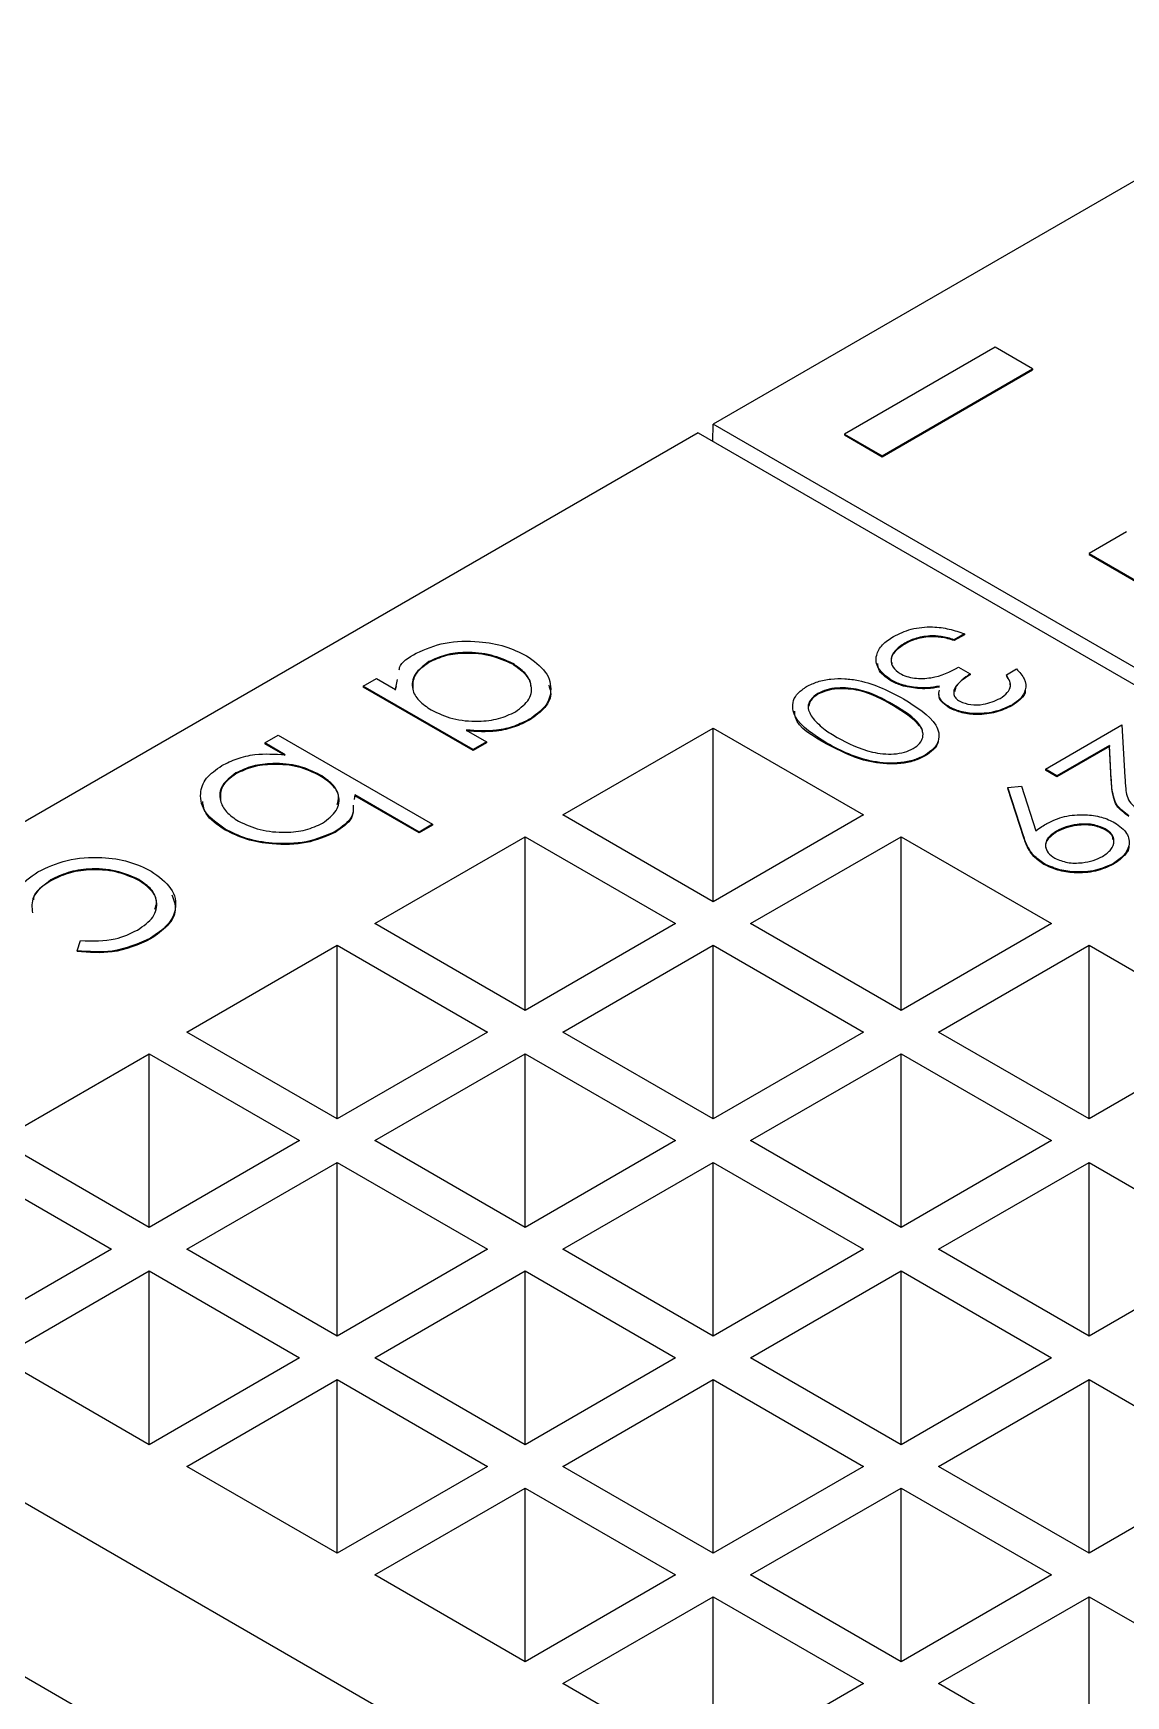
# Model space of a CAD drawing. Header units: millimetres. Extents: x 45 to 155, y 46 to 185.
# Drawn here: x 97.93 to 99.985, y 168.29 to 171.415 of the extents above; entities that cross this region are included whole.
import ezdxf

# ---------------------------------------------------------------- set-up
doc = ezdxf.new("R2010")
doc.units = ezdxf.units.MM

msp = doc.modelspace()

# ---------------------------------------------------------------- linework, layer by layer
at = {"color": 7, "linetype": 'Continuous', "lineweight": 25}
for p, q in [((100.4815, 171.4154), (99.2087, 170.6806)), ((99.739, 170.8251), (99.4562, 170.6619)), ((99.8098, 170.7843), (99.739, 170.8251)), ((99.5269, 170.621), (99.8098, 170.7843)), ((99.5269, 170.6194), (99.8098, 170.7827)), ((99.8098, 170.7843), (99.8098, 170.7827)), ((99.2085, 170.6481), (99.2087, 170.6806)), ((110.8477, 163.9616), (99.2087, 170.6806)), ((99.1804, 170.6643), (96.8045, 169.2927)), ((99.1804, 170.6643), (110.8194, 163.9453)), ((99.4562, 170.6619), (99.4562, 170.6602)), ((99.4562, 170.6619), (99.5269, 170.621)), ((99.4562, 170.6602), (99.5269, 170.6194)), ((99.5269, 170.621), (99.5269, 170.6194)), ((99.9865, 170.4782), (99.9158, 170.4373)), ((99.9158, 170.4373), (99.9158, 170.4357)), ((99.9158, 170.4373), (110.2396, 164.4776)), ((99.9158, 170.4357), (110.2396, 164.4759)), ((99.5695, 170.2688), (99.5695, 170.2672)), ((99.6164, 170.2827), (99.6164, 170.281)), ((99.6814, 170.2863), (99.6623, 170.2753)), ((99.6814, 170.2847), (99.6623, 170.2737)), ((99.6623, 170.2753), (99.6623, 170.2737)), ((99.6814, 170.2863), (99.6814, 170.2847)), ((98.674, 170.2341), (98.674, 170.2325)), ((98.8319, 170.2308), (98.8319, 170.2291)), ((99.6705, 170.2235), (99.6923, 170.2109)), ((99.6923, 170.2109), (99.6923, 170.2093)), ((99.7603, 170.2094), (99.7793, 170.2204)), ((99.7603, 170.2094), (99.7603, 170.2077)), ((98.5506, 170.188), (98.5759, 170.2027)), ((98.7572, 170.0687), (98.5506, 170.188)), ((98.5506, 170.188), (98.5506, 170.1864)), ((98.7572, 170.0671), (98.5506, 170.1864)), ((98.5759, 170.2027), (98.6117, 170.182)), ((98.6117, 170.182), (98.615, 170.2003)), ((98.6117, 170.1804), (98.6131, 170.1879)), ((99.4059, 170.1743), (99.4059, 170.1727)), ((99.5431, 170.1997), (99.5431, 170.1981)), ((99.5935, 170.1852), (99.5935, 170.1836)), ((99.5481, 170.1529), (99.5481, 170.1512)), ((99.6535, 170.1486), (99.6535, 170.1469)), ((99.7705, 170.1525), (99.7705, 170.1509)), ((98.8636, 170.1259), (98.8636, 170.1243)), ((99.8337, 170.032), (99.9778, 170.1152)), ((99.9778, 170.1152), (99.9833, 170.017)), ((98.3656, 170.0813), (98.391, 170.0959)), ((98.4039, 170.0592), (98.3656, 170.0813)), ((98.3656, 170.0813), (98.3656, 170.0796)), ((98.4039, 170.0576), (98.3656, 170.0796)), ((98.391, 170.0959), (98.6811, 169.9284)), ((98.7444, 170.1054), (98.7826, 170.0834)), ((98.7826, 170.0834), (98.7572, 170.0687)), ((98.7826, 170.0817), (98.7572, 170.0671)), ((98.7826, 170.0834), (98.7826, 170.0817)), ((98.9259, 169.9459), (99.2087, 170.1091)), ((99.2087, 170.1091), (99.4916, 169.9459)), ((99.2087, 169.7826), (99.2087, 170.1091)), ((99.4229, 170.0807), (99.4229, 170.079)), ((98.7572, 170.0687), (98.7572, 170.0671)), ((99.6077, 170.0585), (99.6077, 170.0569)), ((99.9542, 170.0764), (99.8554, 170.0194)), ((99.9542, 170.0748), (99.8554, 170.0178)), ((99.9577, 170.013), (99.9542, 170.0764)), ((99.9542, 170.0764), (99.9542, 170.0748)), ((99.9577, 170.0114), (99.9542, 170.0748)), ((98.3113, 170.0248), (98.3113, 170.0232)), ((98.4694, 170.0214), (98.4694, 170.0197)), ((99.8554, 170.0194), (99.8337, 170.032)), ((99.8337, 170.032), (99.8337, 170.0303)), ((99.8554, 170.0178), (99.8337, 170.0303)), ((99.8554, 170.0194), (99.8554, 170.0178)), ((99.763, 169.9974), (99.7888, 170.0001)), ((99.7932, 169.9046), (99.763, 169.9974)), ((99.763, 169.9974), (99.763, 169.9958)), ((99.7932, 169.9029), (99.763, 169.9958)), ((99.7888, 170.0001), (99.816, 169.9163)), ((99.9577, 170.013), (99.9577, 170.0114)), ((98.5348, 169.9836), (98.5335, 169.9751)), ((98.6557, 169.9138), (98.5348, 169.9836)), ((98.6557, 169.9122), (98.5348, 169.982)), ((98.6811, 169.9284), (98.6557, 169.9138)), ((98.6811, 169.9268), (98.6557, 169.9122)), ((98.6811, 169.9284), (98.6811, 169.9268)), ((99.2087, 169.7826), (98.9259, 169.9459)), ((99.4916, 169.9459), (99.2087, 169.7826)), ((98.2909, 169.9193), (98.2909, 169.9176)), ((98.498, 169.9148), (98.498, 169.9132)), ((98.5723, 169.7418), (98.8552, 169.905)), ((98.6557, 169.9138), (98.6557, 169.9122)), ((98.8552, 169.905), (99.138, 169.7418)), ((98.8552, 169.5785), (98.8552, 169.905)), ((99.2794, 169.7418), (99.5623, 169.905)), ((99.5623, 169.905), (99.8451, 169.7418)), ((99.5623, 169.5785), (99.5623, 169.905)), ((99.7932, 169.9046), (99.7932, 169.9029)), ((99.8549, 169.9155), (99.8549, 169.9139)), ((99.9465, 169.9197), (99.9465, 169.9181)), ((99.831, 169.8545), (99.831, 169.8529)), ((99.962, 169.8548), (99.962, 169.8532)), ((97.963, 169.8237), (97.963, 169.8221)), ((98.1287, 169.8245), (98.1287, 169.8229)), ((98.8552, 169.5785), (98.5723, 169.7418)), ((99.138, 169.7418), (98.8552, 169.5785)), ((99.5623, 169.5785), (99.2794, 169.7418)), ((99.8451, 169.7418), (99.5623, 169.5785)), ((98.0126, 169.6906), (98.0192, 169.7096)), ((98.1508, 169.7144), (98.1508, 169.7128)), ((98.0126, 169.6906), (98.0126, 169.6889)), ((98.2188, 169.5377), (98.5016, 169.7009)), ((98.5016, 169.7009), (98.7844, 169.5377)), ((98.5016, 169.3744), (98.5016, 169.7009)), ((98.9259, 169.5377), (99.2087, 169.7009)), ((99.2087, 169.7009), (99.4916, 169.5377)), ((99.2087, 169.3744), (99.2087, 169.7009)), ((99.633, 169.5377), (99.9158, 169.7009)), ((99.9158, 169.7009), (100.1987, 169.5377)), ((99.9158, 169.3744), (99.9158, 169.7009)), ((98.5016, 169.3744), (98.2188, 169.5377)), ((98.7844, 169.5377), (98.5016, 169.3744)), ((99.2087, 169.3744), (98.9259, 169.5377)), ((99.4916, 169.5377), (99.2087, 169.3744)), ((99.9158, 169.3744), (99.633, 169.5377)), ((100.1987, 169.5377), (99.9158, 169.3744)), ((97.8652, 169.3336), (98.1481, 169.4968)), ((98.1481, 169.4968), (98.4309, 169.3336)), ((98.1481, 169.1703), (98.1481, 169.4968)), ((98.5723, 169.3336), (98.8552, 169.4968)), ((98.8552, 169.4968), (99.138, 169.3336)), ((98.8552, 169.1703), (98.8552, 169.4968)), ((99.2794, 169.3336), (99.5623, 169.4968)), ((99.5623, 169.4968), (99.8451, 169.3336)), ((99.5623, 169.1703), (99.5623, 169.4968)), ((98.1481, 169.1703), (97.8652, 169.3336)), ((98.4309, 169.3336), (98.1481, 169.1703)), ((98.8552, 169.1703), (98.5723, 169.3336)), ((99.138, 169.3336), (98.8552, 169.1703)), ((99.5623, 169.1703), (99.2794, 169.3336)), ((99.8451, 169.3336), (99.5623, 169.1703)), ((108.4435, 162.5737), (96.8045, 169.2927)), ((97.7945, 169.2927), (98.0773, 169.1295)), ((98.2188, 169.1295), (98.5016, 169.2927)), ((98.5016, 169.2927), (98.7844, 169.1295)), ((98.5016, 168.9662), (98.5016, 169.2927)), ((98.9259, 169.1295), (99.2087, 169.2927)), ((99.2087, 169.2927), (99.4916, 169.1295)), ((99.2087, 168.9662), (99.2087, 169.2927)), ((99.633, 169.1295), (99.9158, 169.2927)), ((99.9158, 169.2927), (100.1987, 169.1295)), ((99.9158, 168.9662), (99.9158, 169.2927)), ((96.5217, 169.1295), (108.1607, 162.4104)), ((98.0773, 169.1295), (97.7945, 168.9662)), ((98.5016, 168.9662), (98.2188, 169.1295)), ((98.7844, 169.1295), (98.5016, 168.9662)), ((99.2087, 168.9662), (98.9259, 169.1295)), ((99.4916, 169.1295), (99.2087, 168.9662)), ((99.9158, 168.9662), (99.633, 169.1295)), ((100.1987, 169.1295), (99.9158, 168.9662)), ((97.8652, 168.9254), (98.1481, 169.0886)), ((98.1481, 169.0886), (98.4309, 168.9254)), ((98.1481, 168.7621), (98.1481, 169.0886)), ((98.5723, 168.9254), (98.8552, 169.0886)), ((98.8552, 169.0886), (99.138, 168.9254)), ((98.8552, 168.7621), (98.8552, 169.0886)), ((99.2794, 168.9254), (99.5623, 169.0886)), ((99.5623, 169.0886), (99.8451, 168.9254)), ((99.5623, 168.7621), (99.5623, 169.0886)), ((98.1481, 168.7621), (97.8652, 168.9254)), ((98.4309, 168.9254), (98.1481, 168.7621)), ((98.8552, 168.7621), (98.5723, 168.9254)), ((99.138, 168.9254), (98.8552, 168.7621)), ((99.5623, 168.7621), (99.2794, 168.9254)), ((99.8451, 168.9254), (99.5623, 168.7621)), ((98.2188, 168.7213), (98.5016, 168.8845)), ((98.5016, 168.8845), (98.7844, 168.7213)), ((98.5016, 168.558), (98.5016, 168.8845)), ((98.9259, 168.7213), (99.2087, 168.8845)), ((99.2087, 168.8845), (99.4916, 168.7213)), ((99.2087, 168.558), (99.2087, 168.8845)), ((99.633, 168.7213), (99.9158, 168.8845)), ((99.9158, 168.8845), (100.1987, 168.7213)), ((99.9158, 168.558), (99.9158, 168.8845)), ((98.5016, 168.558), (98.2188, 168.7213)), ((98.7844, 168.7213), (98.5016, 168.558)), ((99.2087, 168.558), (98.9259, 168.7213)), ((99.4916, 168.7213), (99.2087, 168.558)), ((99.9158, 168.558), (99.633, 168.7213)), ((100.1987, 168.7213), (99.9158, 168.558)), ((98.5723, 168.5171), (98.8552, 168.6804)), ((98.8552, 168.6804), (99.138, 168.5171)), ((98.8552, 168.3539), (98.8552, 168.6804)), ((99.2794, 168.5171), (99.5623, 168.6804)), ((99.5623, 168.6804), (99.8451, 168.5171)), ((99.5623, 168.3539), (99.5623, 168.6804)), ((98.8552, 168.3539), (98.5723, 168.5171)), ((99.138, 168.5171), (98.8552, 168.3539)), ((99.5623, 168.3539), (99.2794, 168.5171)), ((99.8451, 168.5171), (99.5623, 168.3539)), ((98.9259, 168.313), (99.2087, 168.4763)), ((99.2087, 168.4763), (99.4916, 168.313)), ((99.2087, 168.1498), (99.2087, 168.4763)), ((99.633, 168.313), (99.9158, 168.4763)), ((99.9158, 168.4763), (100.1987, 168.313)), ((99.9158, 168.1498), (99.9158, 168.4763)), ((99.2087, 168.1498), (98.9259, 168.313)), ((99.4916, 168.313), (99.2087, 168.1498)), ((99.9158, 168.1498), (99.633, 168.313))]:
    msp.add_line(p, q, dxfattribs=at)
for points, knots in [([(99.5481, 170.2816), (99.5587, 170.2867), (99.5798, 170.2969), (99.6191, 170.3008), (99.6538, 170.2961), (99.6722, 170.2896), (99.6814, 170.2863)], [0, 0, 0, 0, 0.279886, 0.558979, 0.779263, 1, 1, 1, 1]), ([(98.6503, 170.2498), (98.6677, 170.2574), (98.7024, 170.2727), (98.765, 170.2737), (98.8187, 170.2645), (98.8446, 170.2517), (98.8575, 170.2453)], [0, 0, 0, 0, 0.279134, 0.558941, 0.779354, 1, 1, 1, 1]), ([(99.5431, 170.1997), (99.5342, 170.2066), (99.5164, 170.2203), (99.5135, 170.2451), (99.5253, 170.2662), (99.5405, 170.2765), (99.5481, 170.2816)], [0, 0, 0, 0, 0.279342, 0.558834, 0.779273, 1, 1, 1, 1]), ([(99.5695, 170.2672), (99.5628, 170.2627), (99.5494, 170.2537), (99.5419, 170.2396), (99.5445, 170.2319), (99.5451, 170.2301)], [0, 0, 0, 0, 0.4321443, 0.8626909, 1, 1, 1, 1]), ([(99.5695, 170.2688), (99.5626, 170.2643), (99.5489, 170.2552), (99.5421, 170.2386), (99.5452, 170.2229), (99.5553, 170.2155), (99.5604, 170.2117)], [0, 0, 0, 0, 0.280589, 0.560141, 0.780308, 1, 1, 1, 1]), ([(99.6164, 170.2827), (99.6065, 170.2813), (99.5888, 170.279), (99.5754, 170.2719), (99.5695, 170.2688)], [0, 0, 0, 0, 0.558748, 1, 1, 1, 1]), ([(99.6164, 170.281), (99.6065, 170.2797), (99.5888, 170.2773), (99.5754, 170.2703), (99.5695, 170.2672)], [0, 0, 0, 0, 0.558748, 1, 1, 1, 1]), ([(99.6623, 170.2753), (99.6542, 170.2778), (99.6398, 170.2821), (99.6235, 170.2825), (99.6164, 170.2827)], [0, 0, 0, 0, 0.560694, 1, 1, 1, 1]), ([(99.6623, 170.2737), (99.6542, 170.2761), (99.6398, 170.2805), (99.6235, 170.2809), (99.6164, 170.281)], [0, 0, 0, 0, 0.560694, 1, 1, 1, 1]), ([(98.6183, 170.2187), (98.6185, 170.2201), (98.6202, 170.2324), (98.6362, 170.2416), (98.6503, 170.2498)], [0, 0, 0, 0, 0.114327, 1, 1, 1, 1]), ([(98.8319, 170.2308), (98.8189, 170.2366), (98.793, 170.2483), (98.7466, 170.2528), (98.7043, 170.2481), (98.6841, 170.2388), (98.674, 170.2341)], [0, 0, 0, 0, 0.2797996, 0.5596481, 0.7799166, 1, 1, 1, 1]), ([(98.8319, 170.2291), (98.8189, 170.235), (98.793, 170.2467), (98.7466, 170.2512), (98.7043, 170.2465), (98.6841, 170.2372), (98.674, 170.2325)], [0, 0, 0, 0, 0.2797996, 0.5596481, 0.7799166, 1, 1, 1, 1]), ([(98.8575, 170.2453), (98.8712, 170.2355), (98.8984, 170.216), (98.9065, 170.1807), (98.896, 170.1487), (98.8744, 170.1335), (98.8636, 170.1259)], [0, 0, 0, 0, 0.2798216, 0.5596545, 0.7798543, 1, 1, 1, 1]), ([(98.674, 170.2341), (98.664, 170.2265), (98.6441, 170.2113), (98.6405, 170.1838), (98.6535, 170.1603), (98.6704, 170.1489), (98.6788, 170.1433)], [0, 0, 0, 0, 0.27941, 0.558867, 0.779267, 1, 1, 1, 1]), ([(98.674, 170.2325), (98.6637, 170.2249), (98.6434, 170.2098), (98.6437, 170.1908), (98.6439, 170.1815)], [0, 0, 0, 0, 0.5087095, 1, 1, 1, 1]), ([(98.8369, 170.1398), (98.8469, 170.1474), (98.8669, 170.1626), (98.8691, 170.1901), (98.8566, 170.2136), (98.8401, 170.225), (98.8319, 170.2308)], [0, 0, 0, 0, 0.279284, 0.558726, 0.779399, 1, 1, 1, 1]), ([(98.8658, 170.1877), (98.8659, 170.1885), (98.8673, 170.1967), (98.8556, 170.212), (98.8398, 170.2234), (98.8319, 170.2291)], [0, 0, 0, 0, 0.050504, 0.525329, 1, 1, 1, 1]), ([(99.5431, 170.1981), (99.5334, 170.2049), (99.5193, 170.2146), (99.5188, 170.2269), (99.5187, 170.2307)], [0, 0, 0, 0, 0.6966525, 1, 1, 1, 1]), ([(99.5604, 170.2117), (99.5644, 170.2098), (99.5724, 170.2059), (99.5924, 170.202), (99.6304, 170.2028), (99.6545, 170.2152), (99.6705, 170.2235)], [0, 0, 0, 0, 0.125576, 0.251167, 0.500604, 1, 1, 1, 1]), ([(99.6923, 170.2109), (99.6814, 170.2034), (99.6651, 170.192), (99.6599, 170.1747), (99.6645, 170.1652), (99.6699, 170.1614), (99.6726, 170.1595)], [0, 0, 0, 0, 0.499406, 0.748973, 0.87454, 1, 1, 1, 1]), ([(99.6923, 170.2093), (99.6804, 170.2018), (99.6656, 170.1925), (99.6637, 170.1804), (99.6633, 170.178)], [0, 0, 0, 0, 0.802103, 1, 1, 1, 1]), ([(99.7485, 170.1649), (99.7536, 170.1684), (99.7637, 170.1752), (99.7707, 170.1915), (99.7642, 170.2026), (99.7603, 170.2094)], [0, 0, 0, 0, 0.2806217, 0.560395, 1, 1, 1, 1]), ([(99.7668, 170.1849), (99.7672, 170.1856), (99.7708, 170.1932), (99.7652, 170.2009), (99.7603, 170.2077)], [0, 0, 0, 0, 0.100156, 1, 1, 1, 1]), ([(99.7793, 170.2204), (99.785, 170.2142), (99.7964, 170.202), (99.7982, 170.1823), (99.789, 170.165), (99.7767, 170.1567), (99.7705, 170.1525)], [0, 0, 0, 0, 0.280288, 0.55968, 0.779747, 1, 1, 1, 1]), ([(98.8995, 170.1899), (98.9011, 170.1854), (98.9063, 170.1715), (98.8953, 170.147), (98.8742, 170.1318), (98.8636, 170.1243)], [0, 0, 0, 0, 0.188935, 0.594517, 1, 1, 1, 1]), ([(99.4229, 170.0807), (99.3986, 170.0961), (99.3622, 170.1191), (99.3559, 170.1561), (99.3675, 170.1756), (99.379, 170.1834), (99.3847, 170.1873)], [0, 0, 0, 0, 0.499403, 0.74877, 0.874383, 1, 1, 1, 1]), ([(99.3847, 170.1873), (99.3914, 170.1906), (99.4048, 170.1971), (99.4302, 170.202), (99.4566, 170.2026), (99.5081, 170.1955), (99.5409, 170.1779), (99.5671, 170.1639)], [0, 0, 0, 0, 0.125289, 0.250563, 0.375842, 0.501316, 1, 1, 1, 1]), ([(99.4059, 170.1743), (99.4008, 170.1706), (99.3906, 170.163), (99.3848, 170.1457), (99.3922, 170.1341), (99.3968, 170.127)], [0, 0, 0, 0, 0.280257, 0.560781, 1, 1, 1, 1]), ([(99.4059, 170.1727), (99.4005, 170.169), (99.3912, 170.1623), (99.3894, 170.1539), (99.3886, 170.1502)], [0, 0, 0, 0, 0.5650286, 1, 1, 1, 1]), ([(99.5481, 170.1529), (99.5281, 170.1642), (99.4982, 170.1812), (99.4489, 170.1861), (99.422, 170.1819), (99.4112, 170.1768), (99.4059, 170.1743)], [0, 0, 0, 0, 0.500306, 0.749093, 0.874601, 1, 1, 1, 1]), ([(99.5481, 170.1512), (99.5281, 170.1626), (99.4982, 170.1796), (99.4489, 170.1845), (99.422, 170.1802), (99.4112, 170.1752), (99.4059, 170.1727)], [0, 0, 0, 0, 0.500306, 0.749093, 0.874601, 1, 1, 1, 1]), ([(99.5935, 170.1852), (99.583, 170.1866), (99.5641, 170.1892), (99.5496, 170.1965), (99.5431, 170.1997)], [0, 0, 0, 0, 0.55946, 1, 1, 1, 1]), ([(99.5935, 170.1836), (99.583, 170.185), (99.5641, 170.1875), (99.5496, 170.1948), (99.5431, 170.1981)], [0, 0, 0, 0, 0.55946, 1, 1, 1, 1]), ([(99.6346, 170.1881), (99.6271, 170.1867), (99.6136, 170.1843), (99.5997, 170.1849), (99.5935, 170.1852)], [0, 0, 0, 0, 0.5597945, 1, 1, 1, 1]), ([(99.6346, 170.1864), (99.6271, 170.1851), (99.6136, 170.1826), (99.5997, 170.1833), (99.5935, 170.1836)], [0, 0, 0, 0, 0.5597945, 1, 1, 1, 1]), ([(99.6535, 170.1486), (99.6489, 170.1516), (99.6399, 170.1576), (99.6323, 170.169), (99.6336, 170.1767), (99.6343, 170.1805)], [0, 0, 0, 0, 0.341174, 0.682075, 1, 1, 1, 1]), ([(99.6535, 170.1469), (99.649, 170.15), (99.6401, 170.156), (99.6331, 170.1653), (99.6338, 170.171), (99.634, 170.1726)], [0, 0, 0, 0, 0.414927, 0.829523, 1, 1, 1, 1]), ([(99.7958, 170.1815), (99.7959, 170.1808), (99.7967, 170.1747), (99.7883, 170.1633), (99.7765, 170.155), (99.7705, 170.1509)], [0, 0, 0, 0, 0.063633, 0.531618, 1, 1, 1, 1]), ([(98.6788, 170.1433), (98.6916, 170.1371), (98.7173, 170.1249), (98.7641, 170.1206), (98.8067, 170.1254), (98.8268, 170.135), (98.8369, 170.1398)], [0, 0, 0, 0, 0.280088, 0.559724, 0.779822, 1, 1, 1, 1]), ([(99.5853, 170.0707), (99.5897, 170.0738), (99.5985, 170.08), (99.6039, 170.0917), (99.6038, 170.1037), (99.5919, 170.1267), (99.5676, 170.1412), (99.5481, 170.1529)], [0, 0, 0, 0, 0.1251416, 0.2504081, 0.3755369, 0.5008539, 1, 1, 1, 1]), ([(99.6028, 170.1017), (99.6028, 170.1018), (99.6028, 170.1058), (99.5901, 170.125), (99.5668, 170.1396), (99.5481, 170.1512)], [0, 0, 0, 0, 0.005371, 0.204972, 1, 1, 1, 1]), ([(99.5671, 170.1639), (99.5916, 170.1488), (99.6222, 170.1299), (99.6344, 170.1001), (99.6332, 170.0848), (99.6248, 170.0701), (99.6134, 170.0624), (99.6077, 170.0585)], [0, 0, 0, 0, 0.498691, 0.624167, 0.749473, 0.874745, 1, 1, 1, 1]), ([(99.7705, 170.1525), (99.761, 170.1481), (99.742, 170.1392), (99.7078, 170.1352), (99.6763, 170.1384), (99.6611, 170.1452), (99.6535, 170.1486)], [0, 0, 0, 0, 0.280085, 0.559868, 0.780099, 1, 1, 1, 1]), ([(99.7705, 170.1509), (99.761, 170.1465), (99.742, 170.1376), (99.7078, 170.1336), (99.6763, 170.1368), (99.6611, 170.1435), (99.6535, 170.1469)], [0, 0, 0, 0, 0.280085, 0.559868, 0.780099, 1, 1, 1, 1]), ([(99.6726, 170.1595), (99.6792, 170.1569), (99.6925, 170.1517), (99.7225, 170.1532), (99.7387, 170.1605), (99.7485, 170.1649)], [0, 0, 0, 0, 0.278884, 0.56004, 1, 1, 1, 1]), ([(98.8636, 170.1259), (98.8544, 170.1213), (98.8362, 170.1121), (98.795, 170.1024), (98.7636, 170.1043), (98.7444, 170.1054)], [0, 0, 0, 0, 0.280603, 0.561024, 1, 1, 1, 1]), ([(98.8636, 170.1243), (98.8544, 170.1197), (98.8362, 170.1104), (98.795, 170.1007), (98.7636, 170.1026), (98.7444, 170.1038)], [0, 0, 0, 0, 0.280603, 0.561024, 1, 1, 1, 1]), ([(99.4229, 170.079), (99.396, 170.0943), (99.3639, 170.1124), (99.3626, 170.1368), (99.3624, 170.1408)], [0, 0, 0, 0, 0.836674, 1, 1, 1, 1]), ([(99.3968, 170.127), (99.4038, 170.1198), (99.4165, 170.107), (99.4342, 170.0963), (99.4421, 170.0916)], [0, 0, 0, 0, 0.559599, 1, 1, 1, 1]), ([(99.6077, 170.0585), (99.601, 170.0552), (99.5875, 170.0486), (99.5537, 170.0418), (99.4896, 170.0457), (99.4496, 170.0667), (99.4229, 170.0807)], [0, 0, 0, 0, 0.1256, 0.251197, 0.500581, 1, 1, 1, 1]), ([(99.6077, 170.0569), (99.601, 170.0536), (99.5875, 170.0469), (99.5537, 170.0402), (99.4896, 170.0441), (99.4496, 170.0651), (99.4229, 170.079)], [0, 0, 0, 0, 0.1256, 0.251197, 0.500581, 1, 1, 1, 1]), ([(99.4421, 170.0916), (99.4625, 170.0807), (99.4932, 170.0644), (99.5422, 170.059), (99.5692, 170.0632), (99.58, 170.0682), (99.5853, 170.0707)], [0, 0, 0, 0, 0.500088, 0.749029, 0.874603, 1, 1, 1, 1]), ([(99.6321, 170.0854), (99.6321, 170.0847), (99.6318, 170.0789), (99.6244, 170.0685), (99.6133, 170.0608), (99.6077, 170.0569)], [0, 0, 0, 0, 0.063591, 0.531828, 1, 1, 1, 1]), ([(98.2848, 170.0388), (98.2939, 170.0434), (98.3122, 170.0526), (98.3534, 170.0621), (98.3847, 170.0603), (98.4039, 170.0592)], [0, 0, 0, 0, 0.280542, 0.560872, 1, 1, 1, 1]), ([(98.2909, 169.9193), (98.2772, 169.929), (98.2499, 169.9485), (98.2418, 169.9839), (98.2523, 170.0159), (98.2739, 170.0312), (98.2848, 170.0388)], [0, 0, 0, 0, 0.279882, 0.559685, 0.779859, 1, 1, 1, 1]), ([(98.3113, 170.0248), (98.3013, 170.0172), (98.2813, 170.002), (98.2792, 169.9746), (98.2916, 169.9511), (98.308, 169.9397), (98.3163, 169.9339)], [0, 0, 0, 0, 0.279321, 0.558783, 0.779387, 1, 1, 1, 1]), ([(98.3113, 170.0232), (98.301, 170.0156), (98.2811, 170.001), (98.282, 169.9825), (98.2824, 169.9736)], [0, 0, 0, 0, 0.521262, 1, 1, 1, 1]), ([(98.4694, 170.0214), (98.4566, 170.0275), (98.431, 170.0397), (98.3841, 170.044), (98.3415, 170.0392), (98.3214, 170.0296), (98.3113, 170.0248)], [0, 0, 0, 0, 0.2800648, 0.5596866, 0.779815, 1, 1, 1, 1]), ([(98.4694, 170.0197), (98.4566, 170.0259), (98.431, 170.0381), (98.3841, 170.0424), (98.3415, 170.0376), (98.3214, 170.028), (98.3113, 170.0232)], [0, 0, 0, 0, 0.2800648, 0.5596866, 0.779815, 1, 1, 1, 1]), ([(98.4741, 169.9304), (98.4841, 169.938), (98.504, 169.9533), (98.5077, 169.9807), (98.4947, 170.0044), (98.4778, 170.0157), (98.4694, 170.0214)], [0, 0, 0, 0, 0.279364, 0.558895, 0.779317, 1, 1, 1, 1]), ([(98.5018, 169.9656), (98.5033, 169.9707), (98.507, 169.9831), (98.4942, 170.0028), (98.4777, 170.0141), (98.4694, 170.0197)], [0, 0, 0, 0, 0.25574, 0.62765, 1, 1, 1, 1]), ([(99.9833, 170.017), (99.9837, 170.0097), (99.9843, 169.9978), (99.9869, 169.9813), (99.9927, 169.9673), (100.0031, 169.96), (100.0083, 169.9563)], [0, 0, 0, 0, 0.340561, 0.560884, 0.780595, 1, 1, 1, 1]), ([(99.9909, 169.9443), (99.982, 169.951), (99.9673, 169.9619), (99.9615, 169.981), (99.9587, 169.9969), (99.9581, 170.0077), (99.9577, 170.013)], [0, 0, 0, 0, 0.33837, 0.558748, 0.779361, 1, 1, 1, 1]), ([(99.9909, 169.9427), (99.982, 169.9493), (99.9673, 169.9603), (99.9615, 169.9793), (99.9587, 169.9953), (99.9581, 170.006), (99.9577, 170.0114)], [0, 0, 0, 0, 0.33837, 0.558748, 0.779361, 1, 1, 1, 1]), ([(98.2909, 169.9176), (98.2764, 169.9273), (98.2529, 169.943), (98.25, 169.9633), (98.2489, 169.9712)], [0, 0, 0, 0, 0.615093, 1, 1, 1, 1]), ([(98.5319, 169.9642), (98.532, 169.9567), (98.5321, 169.938), (98.5107, 169.9235), (98.498, 169.9148)], [0, 0, 0, 0, 0.403234, 1, 1, 1, 1]), ([(98.5319, 169.9626), (98.532, 169.9551), (98.5321, 169.9363), (98.5107, 169.9218), (98.498, 169.9132)], [0, 0, 0, 0, 0.403234, 1, 1, 1, 1]), ([(98.3163, 169.9339), (98.3292, 169.9281), (98.3552, 169.9164), (98.4014, 169.9118), (98.4437, 169.9164), (98.464, 169.9257), (98.4741, 169.9304)], [0, 0, 0, 0, 0.279852, 0.559677, 0.77992, 1, 1, 1, 1]), ([(99.816, 169.9163), (99.8197, 169.919), (99.8262, 169.9238), (99.8335, 169.9281), (99.8367, 169.9301)], [0, 0, 0, 0, 0.559944, 1, 1, 1, 1]), ([(99.8367, 169.9301), (99.8472, 169.935), (99.8681, 169.9447), (99.9062, 169.9474), (99.9403, 169.943), (99.9564, 169.9352), (99.9645, 169.9313)], [0, 0, 0, 0, 0.279813, 0.559503, 0.779642, 1, 1, 1, 1]), ([(99.9465, 169.9197), (99.9387, 169.923), (99.923, 169.9296), (99.8952, 169.9288), (99.872, 169.9241), (99.8606, 169.9183), (99.8549, 169.9155)], [0, 0, 0, 0, 0.278472, 0.558424, 0.779098, 1, 1, 1, 1]), ([(99.9465, 169.9181), (99.9387, 169.9213), (99.923, 169.9279), (99.8952, 169.9272), (99.872, 169.9224), (99.8606, 169.9167), (99.8549, 169.9139)], [0, 0, 0, 0, 0.278472, 0.558424, 0.779098, 1, 1, 1, 1]), ([(99.9645, 169.9313), (99.9732, 169.925), (99.9904, 169.9123), (99.993, 169.8892), (99.9829, 169.8693), (99.9689, 169.8597), (99.962, 169.8548)], [0, 0, 0, 0, 0.279538, 0.558851, 0.779452, 1, 1, 1, 1]), ([(98.498, 169.9148), (98.4806, 169.9072), (98.4459, 169.892), (98.3834, 169.8909), (98.3297, 169.9001), (98.3038, 169.9129), (98.2909, 169.9193)], [0, 0, 0, 0, 0.279136, 0.558923, 0.779356, 1, 1, 1, 1]), ([(98.498, 169.9132), (98.4806, 169.9056), (98.4459, 169.8903), (98.3834, 169.8893), (98.3297, 169.8984), (98.3038, 169.9112), (98.2909, 169.9176)], [0, 0, 0, 0, 0.279136, 0.558923, 0.779356, 1, 1, 1, 1]), ([(99.831, 169.8545), (99.8241, 169.8594), (99.8127, 169.8674), (99.8032, 169.8809), (99.7974, 169.8926), (99.7946, 169.9006), (99.7932, 169.9046)], [0, 0, 0, 0, 0.339327, 0.559469, 0.779721, 1, 1, 1, 1]), ([(99.831, 169.8529), (99.8241, 169.8577), (99.8127, 169.8658), (99.8032, 169.8792), (99.7974, 169.891), (99.7946, 169.8989), (99.7932, 169.9029)], [0, 0, 0, 0, 0.339327, 0.559469, 0.779721, 1, 1, 1, 1]), ([(99.8549, 169.9139), (99.8491, 169.9098), (99.8375, 169.9017), (99.8321, 169.8897), (99.8348, 169.8838), (99.8351, 169.8831)], [0, 0, 0, 0, 0.465188, 0.928536, 1, 1, 1, 1]), ([(99.8549, 169.9155), (99.8489, 169.9114), (99.8369, 169.9033), (99.8325, 169.8881), (99.8375, 169.8745), (99.8467, 169.868), (99.8514, 169.8648)], [0, 0, 0, 0, 0.280319, 0.55953, 0.779753, 1, 1, 1, 1]), ([(99.9412, 169.8679), (99.9472, 169.8721), (99.9591, 169.8805), (99.9639, 169.8957), (99.9605, 169.9097), (99.9512, 169.9164), (99.9465, 169.9197)], [0, 0, 0, 0, 0.280107, 0.560039, 0.780121, 1, 1, 1, 1]), ([(99.9613, 169.8992), (99.9608, 169.9021), (99.9596, 169.9092), (99.9514, 169.9148), (99.9465, 169.9181)], [0, 0, 0, 0, 0.404469, 1, 1, 1, 1]), ([(97.9388, 169.8391), (97.9562, 169.8473), (97.9909, 169.8637), (98.0548, 169.8678), (98.1114, 169.86), (98.1383, 169.847), (98.1518, 169.8405)], [0, 0, 0, 0, 0.279844, 0.559358, 0.779606, 1, 1, 1, 1]), ([(99.8514, 169.8648), (99.859, 169.8615), (99.8742, 169.855), (99.9014, 169.8552), (99.9245, 169.8596), (99.9356, 169.8652), (99.9412, 169.8679)], [0, 0, 0, 0, 0.278727, 0.558528, 0.779171, 1, 1, 1, 1]), ([(99.9903, 169.8872), (99.9904, 169.8869), (99.9916, 169.8803), (99.9819, 169.8677), (99.9686, 169.858), (99.962, 169.8532)], [0, 0, 0, 0, 0.026722, 0.51342, 1, 1, 1, 1]), ([(97.8948, 169.7586), (97.8928, 169.7667), (97.8887, 169.7831), (97.901, 169.8125), (97.9245, 169.829), (97.9388, 169.8391)], [0, 0, 0, 0, 0.280359, 0.56077, 1, 1, 1, 1]), ([(98.1287, 169.8245), (98.1149, 169.8306), (98.0874, 169.8429), (98.0377, 169.8461), (97.9942, 169.839), (97.9734, 169.8288), (97.963, 169.8237)], [0, 0, 0, 0, 0.2795994, 0.5590698, 0.7794237, 1, 1, 1, 1]), ([(98.1287, 169.8229), (98.1149, 169.829), (98.0874, 169.8412), (98.0377, 169.8445), (97.9942, 169.8374), (97.9734, 169.8272), (97.963, 169.8221)], [0, 0, 0, 0, 0.2795994, 0.5590698, 0.7794237, 1, 1, 1, 1]), ([(98.1518, 169.8405), (98.1659, 169.83), (98.1941, 169.8092), (98.2015, 169.7713), (98.1856, 169.7382), (98.1624, 169.7223), (98.1508, 169.7144)], [0, 0, 0, 0, 0.279671, 0.559111, 0.779454, 1, 1, 1, 1]), ([(99.962, 169.8548), (99.9512, 169.8499), (99.9297, 169.8401), (99.8905, 169.8375), (99.856, 169.8427), (99.8394, 169.8506), (99.831, 169.8545)], [0, 0, 0, 0, 0.279746, 0.559181, 0.779621, 1, 1, 1, 1]), ([(99.962, 169.8532), (99.9512, 169.8483), (99.9297, 169.8384), (99.8905, 169.8358), (99.856, 169.8411), (99.8394, 169.8489), (99.831, 169.8529)], [0, 0, 0, 0, 0.279746, 0.559181, 0.779621, 1, 1, 1, 1]), ([(97.963, 169.8237), (97.9494, 169.8134), (97.9251, 169.795), (97.9275, 169.7721), (97.9286, 169.762)], [0, 0, 0, 0, 0.55843, 1, 1, 1, 1]), ([(97.963, 169.8221), (97.9477, 169.8121), (97.9308, 169.8011), (97.9304, 169.7874), (97.9303, 169.7861)], [0, 0, 0, 0, 0.909932, 1, 1, 1, 1]), ([(98.1263, 169.7296), (98.1373, 169.7373), (98.1593, 169.7528), (98.1649, 169.7812), (98.1548, 169.8065), (98.1374, 169.8185), (98.1287, 169.8245)], [0, 0, 0, 0, 0.279871, 0.559413, 0.779656, 1, 1, 1, 1]), ([(98.1588, 169.7687), (98.1603, 169.773), (98.1645, 169.7848), (98.1542, 169.8049), (98.1372, 169.8169), (98.1287, 169.8229)], [0, 0, 0, 0, 0.218898, 0.609359, 1, 1, 1, 1]), ([(98.1907, 169.7959), (98.1942, 169.7864), (98.2016, 169.7667), (98.1851, 169.7365), (98.1622, 169.7207), (98.1508, 169.7128)], [0, 0, 0, 0, 0.3192441, 0.6594656, 1, 1, 1, 1]), ([(98.1508, 169.7144), (98.1277, 169.704), (98.0865, 169.6854), (98.0351, 169.689), (98.0126, 169.6906)], [0, 0, 0, 0, 0.560279, 1, 1, 1, 1]), ([(98.1508, 169.7128), (98.1277, 169.7023), (98.0865, 169.6838), (98.0351, 169.6873), (98.0126, 169.6889)], [0, 0, 0, 0, 0.560279, 1, 1, 1, 1]), ([(98.0192, 169.7096), (98.0418, 169.7091), (98.0821, 169.7082), (98.1128, 169.7231), (98.1263, 169.7296)], [0, 0, 0, 0, 0.558668, 1, 1, 1, 1])]:
    msp.add_open_spline(points, degree=3, knots=knots, dxfattribs=at)

doc.saveas('drawing.dxf')
